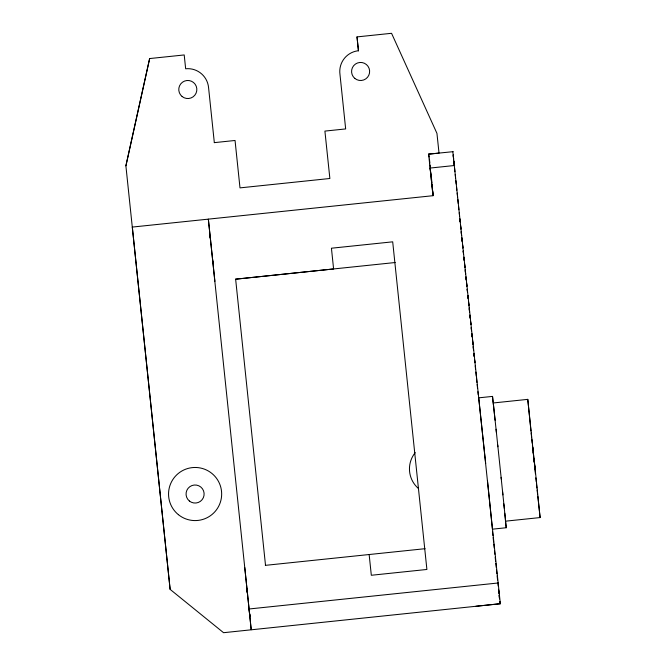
<?xml version="1.0" encoding="UTF-8"?>
<svg xmlns="http://www.w3.org/2000/svg" width="666" height="666" viewBox="0 0 666 666"><rect width="100%" height="100%" fill="white"/><g stroke="black" fill="none" stroke-linecap="round" stroke-linejoin="round"><path stroke-width="1" d="M452.855 151.69L500.341 603.721L223.56 632.7L170.121 589.368L125.891 165.842L149.634 58.558L184.207 54.945L185.656 68.773A20.846 20.846 0 0 1 208.541 87.346L214.327 142.641M125.907 165.842L149.65 58.558M170.13 589.368L132.309 227.073L433.05 195.696L428.604 154.112L429.229 157.076M428.904 154.087L439.027 153.13L436.946 133.375L391.558 33.3L357.001 36.905L358.45 50.816L357.684 50.824A20.846 20.846 0 0 0 339.976 74.392L345.662 128.929L324.908 131.094L329.87 178.496L239.993 187.879L235.048 140.476L214.31 142.641M500.341 603.721L475.857 606.276M428.671 154.121L453.196 151.665M430.169 168.048L454.637 165.493M235.448 279.196L395.204 262.521M495.104 420.271L492.524 396.403L478.696 397.843L485.689 463.503M534.49 463.994L535.048 469.147L527.772 399.359L493.206 402.972L493.448 404.978M534.065 458.449L540.109 517.565L505.544 521.17L505.369 519.155M504.778 513.245L506.227 527.738L492.407 529.179L487.462 480.494M265.318 565.359L425.075 548.692M498.185 582.983L249.109 608.982L251.199 629.72L244.772 567.515M431.268 176.29L430.111 168.04L433 195.687M214.902 281.343L208.341 219.139L249.858 616.416L249.417 612.445M540.109 517.565L537.778 496.178M506.227 527.738L505.444 520.82M212.479 258.575L213.003 263.378L212.829 262.004M429.437 159.066L429.87 163.045M430.078 165.035L430.403 168.015M533.141 450.641L533.383 452.93M537.129 490.059L537.562 494.139M493.506 405.194L496.403 432.509M210.24 237.104L210.09 235.764L210.165 236.497M247.086 589.785L246.994 588.927L247.144 590.7M532.434 445.213L532.958 450.316M533.175 452.356L534.215 461.33M533.807 458.474L534.24 462.554M534.448 464.593L535.414 473.767M535.839 477.838L536.272 481.909M536.48 483.949L536.913 488.02M497.735 445.063L501.29 479.054M496.07 429.229L497.902 446.761M453.18 154.787L453.613 158.924M453.829 160.997L454.262 165.135M454.578 168.24L454.92 171.686M455.228 174.442L455.561 177.855M455.877 180.653L456.21 184.024M456.526 186.855L456.851 190.193M457.176 193.065L457.609 197.203M457.825 199.276L458.25 203.563M458.574 206.51L458.891 209.74M459.224 212.72L459.548 215.826M459.873 218.931L460.198 222.028L459.856 219.014M460.522 225.133L460.955 229.27M461.172 231.343L461.605 235.481M461.821 237.546L462.246 241.683L461.904 238.669M462.57 244.788L462.895 247.894M463.22 250.999L463.544 254.096M463.869 257.201L464.194 260.306M464.518 263.411L464.951 267.549M465.168 269.613L465.601 273.751M466.242 279.961L465.917 276.856L466.225 280.053M466.566 283.067L466.891 286.172M467.216 289.269L467.54 292.374L467.199 289.36M467.865 295.479L468.19 298.584M468.514 301.69L468.947 305.827M469.164 307.892L469.588 312.029M469.913 315.135L470.238 318.24M470.562 321.345L470.887 324.442M471.536 330.652L471.212 327.547L471.52 330.744M471.861 333.758L472.186 336.854M472.51 339.96L472.943 344.097M473.16 346.17L473.584 350.308M473.909 353.413L474.234 356.51M474.558 359.615L474.883 362.72L474.542 359.707M475.208 365.825L475.516 369.014M475.857 372.028L476.273 376.223M476.506 378.238L476.914 382.409M477.147 384.44L477.564 388.594M477.905 391.683L478.23 394.788M492.482 531.343L492.915 535.481M493.131 537.545L493.589 541.982M493.806 544.03L494.23 548.135M494.538 550.998L494.871 554.287M495.188 557.201L495.621 561.471M495.829 563.411L496.262 567.549M496.478 569.613L496.911 573.776M497.127 575.824L497.56 579.961M497.877 583.008L498.21 586.172M498.534 589.268L498.967 593.406M499.184 595.479L499.5 598.584M499.825 601.689L500.041 603.754L499.841 601.814M453.246 155.636L453.554 158.6M453.862 161.563L454.17 164.527M460.506 225.225L460.822 228.33M461.255 232.467L461.58 235.573M462.554 244.88L462.878 247.985M463.203 251.09L463.528 254.187M463.852 257.292L464.177 260.398M464.493 263.503L464.926 267.64M465.251 270.746L465.576 273.843M466.55 283.158L466.874 286.263M467.848 295.571L468.173 298.676M468.489 301.773L468.814 304.878M469.247 309.016L469.572 312.121M469.896 315.226L470.221 318.331M470.546 321.428L470.87 324.533M471.844 333.849L472.161 336.946M472.485 340.051L472.918 344.189M473.243 347.294L473.568 350.399M473.892 353.504L474.217 356.601M498.626 590.184L498.926 593.09M499.134 595.029L499.533 598.909M431.476 178.355L431.909 182.484M432.126 184.557L432.559 188.686M432.775 190.759L433.208 194.888M357.018 36.905L358.466 50.816M369.147 554.528L371.32 575.266L426.898 569.463L392.699 241.825L331.435 248.218L333.599 268.956L235.639 279.179L265.518 565.351M210.314 237.579L210.123 235.722L210.589 240.526M247.294 591.891L247.569 594.497M247.269 591.525L246.953 588.844L247.369 592.898M533.1 450.641L533.616 455.602M530.952 430.96L527.772 399.359M531.16 432.992L531.585 437.062M531.793 439.102L532.217 443.173M502.572 491.608L504.32 508.491M501.098 477.356L502.922 494.896M503.829 503.854L505.386 518.931M212.895 262.604L212.97 263.336M493.09 402.397L492.524 396.403M418.29 488.378A25.857 25.857 0 0 1 415.226 452.63M532.825 447.777L532.925 448.884L532.825 447.777M249.842 616.5L249.642 614.643L249.842 616.5M182.126 96.528A9.033 9.033 0 0 0 196.736 90.926A9.033 9.033 0 0 0 184.582 81.069A9.033 9.033 0 0 0 182.126 96.528M189.402 501.04A9.033 9.033 0 0 0 204.012 495.446A9.033 9.033 0 0 0 191.858 485.589A9.033 9.033 0 0 0 189.402 501.04M178.38 514.652A26.557 26.557 0 0 0 221.337 498.201A26.557 26.557 0 0 0 185.606 469.222A26.557 26.557 0 0 0 178.38 514.652M354.795 78.388A9.033 9.033 0 0 0 369.505 73.044A9.033 9.033 0 0 0 357.525 62.979A9.033 9.033 0 0 0 354.795 78.388"/></g></svg>
